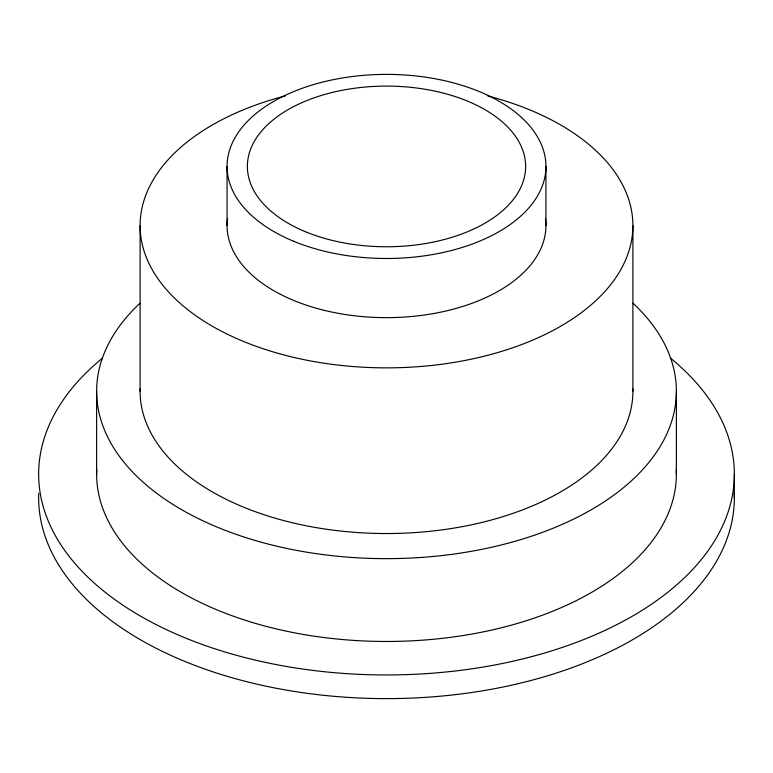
<?xml version="1.0" encoding="UTF-8"?>
<svg xmlns="http://www.w3.org/2000/svg" width="773" height="773" viewBox="0 0 773 773"><rect width="100%" height="100%" fill="white"/><g stroke="black" fill="none" stroke-linecap="round" stroke-linejoin="round"><path stroke-width="1.16" d="M734.35 474.12L734.35 497.783M676.375 391.283L676.375 474.12M632.894 225.6L632.894 391.283M545.931 166.427L545.931 225.6M227.069 166.427L227.069 225.6M140.106 225.6L140.106 391.283M96.625 391.283L96.625 474.12M734.253 493.155A347.85 200.825 0 0 1 386.5 698.618A347.85 200.825 0 0 1 38.747 493.155M670.452 358.112A347.85 200.825 0 0 1 618.178 623.927A347.85 200.825 0 0 1 154.822 623.927A347.85 200.825 0 0 1 102.548 358.112M676.259 469.424A289.875 167.355 0 0 1 386.5 641.474A289.875 167.355 0 0 1 96.741 469.424M632.952 303.18A289.875 167.355 0 0 1 575.102 518.374A289.875 167.355 0 0 1 197.898 518.374A289.875 167.355 0 0 1 140.048 303.18M632.865 388.954A246.394 142.251 0 0 1 386.5 533.534A246.394 142.251 0 0 1 140.135 388.954M487.802 95.929A246.394 142.251 0 0 1 580.417 313.365A246.394 142.251 0 0 1 192.583 313.365A246.394 142.251 0 0 1 285.198 95.929M545.496 218.827A159.431 92.045 0 0 1 386.5 317.645A159.431 92.045 0 0 1 227.504 218.827M293.634 241.253A159.431 92.045 0 0 0 545.168 175.452A159.431 92.045 0 0 0 320.698 82.585A159.431 92.045 0 0 0 293.634 241.253M305.451 231.726A139.14 80.334 0 0 0 524.973 174.302A139.14 80.334 0 0 0 329.076 93.262A139.14 80.334 0 0 0 305.451 231.726"/></g></svg>
